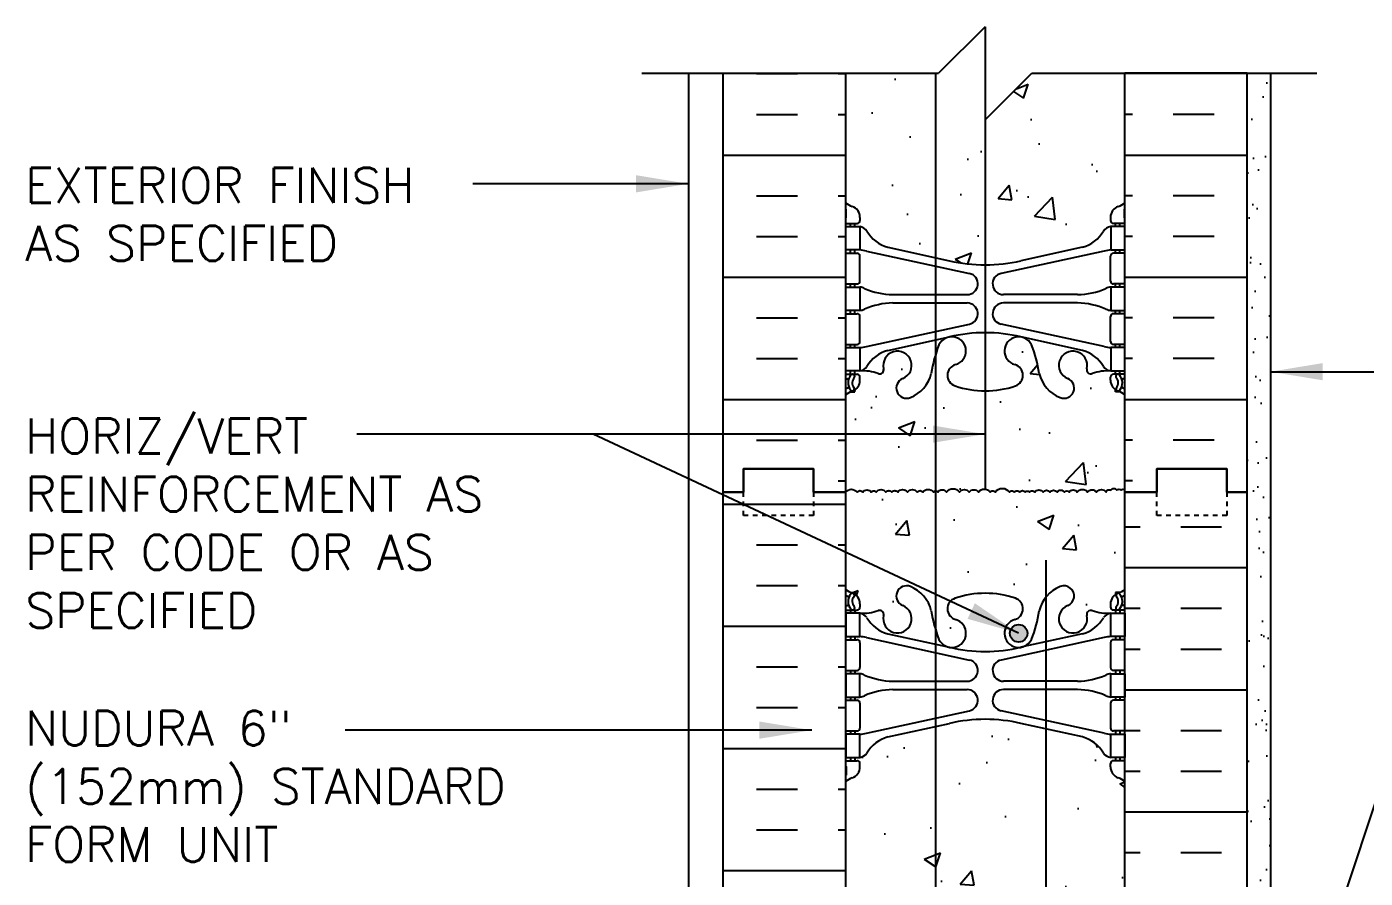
# Model space of a CAD drawing. Header units: inches. Extents: x 28.8 to 85.2, y -16 to 59.9.
# Drawn here: x 31.09 to 59.84, y 28.96 to 47.25 of the extents above; entities that cross this region are included whole.
import ezdxf

# ---------------------------------------------------------------- set-up
doc = ezdxf.new("R2010")
doc.units = ezdxf.units.IN
doc.header["$LTSCALE"] = 0.5
doc.header["$MEASUREMENT"] = 0
doc.linetypes.add('DASHED2', pattern=[0.375, 0.25, -0.125])
for name, color, linetype in [('HATCH', 12, 'Continuous'), ('line25', 2, 'Continuous'), ('LINE3', 3, 'Continuous'), ('LINE50', 5, 'Continuous'), ('LINE9', 9, 'Continuous'), ('TEXT', 4, 'Continuous'), ('Web_Edge', 9, 'Continuous')]:
    doc.layers.add(name, color=color, linetype=linetype)
doc.styles.add('DIM', font='romans.shx', dxfattribs={"width": 0.7})
doc.styles.add('ROMANS', font='romans.shx', dxfattribs={"height": 1.125})
doc.dimstyles.new('ext_12', dxfattribs={"dimscale": 12, "dimtxt": 0.09375, "dimasz": 0.09375, "dimexe": 0.09375, "dimexo": 0.0625, "dimgap": 0.0625, "dimtad": 1, "dimdec": 1, "dimzin": 3, "dimdsep": 46, "dimlunit": 4, "dimtxsty": 'DIM', "dimcen": 0.09, "dimdle": 0.09375, "dimclrt": 4, "dimadec": 0, "dimazin": 0, "dimtfac": 1, "dimtdec": 1, "dimtmove": 2, "dimatfit": 3, "dimfxl": 1, "dimfrac": 2, "dimtolj": 1, "dimtzin": 0, "dimarcsym": 0})

msp = doc.modelspace()

# ---------------------------------------------------------------- hatches: boundary and pattern name
at = {"layer": 'HATCH'}
h = msp.add_hatch(dxfattribs=at)
h.set_pattern_fill('AR-CONC', color=256, scale=0.5)
h.paths.add_polyline_path([(50.618, 37.278, 0.285059), (50.562, 37.254, 0.520567), (50.336, 37.254, 0.520567), (50.216, 37.254, 0.520567), (50.006, 37.254, 0.520567), (49.796, 37.254, 0.520567), (49.67, 37.254, 0.520567), (49.544, 37.254, 0.520567), (49.334, 37.254, 0.520567), (49.229, 37.254, 0.520567), (49.046, 37.254, 0.520567), (48.925, 37.254, 0.484838), (48.676, 37.254), (48.676, 35.165, 0.064398), (48.786, 35.099), (48.876, 35.099), (48.876, 35.057, -0.249069), (48.986, 34.85), (48.986, 34.783, -0.414214), (48.924, 34.72), (48.876, 34.72), (48.876, 34.65), (48.981, 34.65, 0.10046), (49.375, 34.707, -0.601435), (49.494, 34.603, 2.182095), (49.904, 34.816, -1), (50.068, 35.224, -0.24438), (50.516, 34.703, 0.036949), (50.618, 34.272)])
h.paths.add_polyline_path([(54.676, 37.254), (54.676, 37.296, 0.520567), (54.593, 37.296, 0.520567), (54.504, 37.296, 0.520567), (54.373, 37.296, 0.520567), (54.273, 37.254, 0.520567), (54.068, 37.254, 0.520567), (53.874, 37.254, 0.520567), (53.654, 37.254, 0.520567), (53.476, 37.254, 0.520567), (53.376, 37.254, 0.520567), (53.218, 37.254, 0.520567), (53.066, 37.254, 0.520567), (52.919, 37.254, 0.520567), (52.741, 37.254, 0.520567), (52.626, 37.254, 0.520567), (52.536, 37.254, 0.520567), (52.416, 37.254, 0.520567), (52.3, 37.254, 0.520567), (52.195, 37.254, 0.520567), (51.889, 37.254, 0.520567), (51.779, 37.254, 0.520567), (51.532, 37.254, 0.520567), (51.333, 37.254, 0.520567), (51.123, 37.254, 0.520567), (50.845, 37.254, 0.520567), (50.656, 37.254, 0.205076), (50.618, 37.278), (50.618, 34.272, 0.016176), (50.682, 34.089, 1.553132), (51.04, 34.514, -0.735593), (51.027, 34.972, -0.082755), (51.676, 35.08, -0.082755), (52.325, 34.972, -0.735593), (52.312, 34.514, 1.553132), (52.67, 34.089, 0.053157), (52.836, 34.703, -0.24438), (53.284, 35.224, -1), (53.448, 34.816, 2.182095), (53.858, 34.603, -0.601435), (53.977, 34.707, 0.10046), (54.371, 34.65), (54.476, 34.65), (54.476, 34.72), (54.428, 34.72, -0.414214), (54.366, 34.783), (54.366, 34.85, -0.249069), (54.476, 35.057), (54.476, 35.099), (54.566, 35.099, 0.064398), (54.676, 35.165)])
h.paths.add_polyline_path([(52.582, 34.22, -1), (52.207, 34.22, -1)], flags=16)
h.paths.add_polyline_path([(54.676, 39.343, 0.064398), (54.566, 39.409), (54.476, 39.409), (54.476, 39.451, -0.249069), (54.366, 39.658), (54.366, 39.725, -0.414214), (54.428, 39.788), (54.476, 39.788), (54.476, 39.858), (54.371, 39.858, 0.10046), (53.977, 39.801, -0.601435), (53.858, 39.906, 2.182095), (53.448, 39.693, -1), (53.284, 39.284, -0.24438), (52.836, 39.805, 0.053157), (52.67, 40.419, 1.553132), (52.312, 39.995, -0.735593), (52.325, 39.537, -0.082755), (51.676, 39.429), (51.676, 37.317, -0.209093), (51.779, 37.254, -0.520567), (51.889, 37.254, -0.520567), (52.195, 37.254, -0.520567), (52.3, 37.254, -0.520567), (52.416, 37.254, -0.520567), (52.536, 37.254, -0.520567), (52.626, 37.254, -0.520567), (52.741, 37.254, -0.520567), (52.919, 37.254, -0.520567), (53.066, 37.254, -0.520567), (53.218, 37.254, -0.520567), (53.376, 37.254, -0.520567), (53.476, 37.254, -0.520567), (53.654, 37.254, -0.520567), (53.874, 37.254, -0.520567), (54.068, 37.254, -0.520567), (54.273, 37.254, -0.520567), (54.373, 37.296, -0.520567), (54.504, 37.296, -0.520567), (54.593, 37.296, -0.520567), (54.676, 37.296)])
h.paths.add_polyline_path([(51.676, 39.429, -0.082755), (51.027, 39.537, -0.735593), (51.04, 39.995, 1.553132), (50.682, 40.419, 0.016176), (50.618, 40.236), (50.618, 37.278, -0.205076), (50.656, 37.254, -0.520567), (50.845, 37.254, -0.520567), (51.123, 37.254, -0.520567), (51.333, 37.254, -0.520567), (51.532, 37.254, -0.280899), (51.676, 37.317)])
h.paths.add_polyline_path([(50.618, 40.236, 0.036949), (50.516, 39.805, -0.24438), (50.068, 39.284, -1), (49.904, 39.693, 2.182095), (49.494, 39.906, -0.601435), (49.375, 39.801, 0.10046), (48.981, 39.858), (48.876, 39.858), (48.876, 39.788), (48.924, 39.788, -0.414214), (48.986, 39.725), (48.986, 39.658, -0.249069), (48.876, 39.451), (48.876, 39.409), (48.786, 39.409, 0.064398), (48.676, 39.343), (48.676, 37.254, -0.484838), (48.925, 37.254, -0.520567), (49.046, 37.254, -0.520567), (49.229, 37.254, -0.520567), (49.334, 37.254, -0.520567), (49.544, 37.254, -0.520567), (49.67, 37.254, -0.520567), (49.796, 37.254, -0.520567), (50.006, 37.254, -0.520567), (50.216, 37.254, -0.520567), (50.336, 37.254, -0.520567), (50.562, 37.254, -0.285059), (50.618, 37.278)])
h.paths.add_polyline_path([(50.618, 46.254), (48.676, 46.254), (48.676, 43.473, 0.082415), (48.819, 43.394, -0.317837), (48.986, 43.158), (48.986, 43.09, -0.414214), (48.924, 43.028), (48.876, 43.028), (48.876, 42.958), (48.981, 42.958, -0.188973), (49.137, 42.863, 0.196323), (49.586, 42.517), (50.618, 42.29)])
h.paths.add_polyline_path([(51.676, 45.254), (51.676, 47.254), (50.676, 46.254), (50.618, 46.254), (50.618, 42.29), (50.908, 42.226, 0.057795), (51.676, 42.137)])
h.paths.add_polyline_path([(54.676, 46.254), (52.676, 46.254), (51.676, 45.254), (51.676, 42.137, 0.057795), (52.444, 42.226), (53.766, 42.517, 0.196323), (54.215, 42.863, -0.188973), (54.371, 42.958), (54.476, 42.958), (54.476, 43.028), (54.428, 43.028, -0.414214), (54.366, 43.09), (54.366, 43.158, -0.317837), (54.533, 43.394, 0.082415), (54.676, 43.473)])
h.paths.add_polyline_path([(50.618, 32.218), (49.586, 31.991, 0.196323), (49.137, 31.645, -0.188973), (48.981, 31.55), (48.876, 31.55), (48.876, 31.48), (48.924, 31.48, -0.414214), (48.986, 31.418), (48.986, 31.35, -0.317837), (48.819, 31.115, 0.082415), (48.676, 31.036), (48.676, 25.473, 0.082415), (48.819, 25.394, -0.317837), (48.986, 25.158), (48.986, 25.09, -0.414214), (48.924, 25.028), (48.876, 25.028), (48.876, 24.958), (48.981, 24.958, -0.188973), (49.137, 24.863, 0.196323), (49.586, 24.517), (50.618, 24.29)])
h.paths.add_polyline_path([(52.978, 32.165), (52.444, 32.282, 0.057795), (51.676, 32.371, 0.057795), (50.908, 32.282), (50.618, 32.218), (50.618, 24.29), (50.908, 24.226, 0.057795), (51.676, 24.137, 0.057795), (52.444, 24.226), (52.978, 24.344)])
h.paths.add_polyline_path([(54.676, 31.036, 0.082415), (54.533, 31.115, -0.317837), (54.366, 31.35), (54.366, 31.418, -0.414214), (54.428, 31.48), (54.476, 31.48), (54.476, 31.55), (54.371, 31.55, -0.188973), (54.215, 31.645, 0.196323), (53.766, 31.991), (52.978, 32.165), (52.978, 24.344), (53.766, 24.517, 0.196323), (54.215, 24.863, -0.188973), (54.371, 24.958), (54.476, 24.958), (54.476, 25.028), (54.428, 25.028, -0.414214), (54.366, 25.09), (54.366, 25.158, -0.317837), (54.533, 25.394, 0.082415), (54.676, 25.473), (54.676, 28.129)])
h.paths.add_polyline_path([(52.978, 19.511), (52.978, 21.512, -0.110434), (52.836, 21.805, 0.053157), (52.67, 22.419, 1.553132), (52.312, 21.995, -0.735593), (52.325, 21.537, -0.082755), (51.676, 21.429, -0.082755), (51.027, 21.537, -0.735593), (51.04, 21.995, 1.553132), (50.682, 22.419, 0.053157), (50.516, 21.805, -0.24438), (50.068, 21.284, -1), (49.904, 21.693, 2.182095), (49.494, 21.906, -0.601435), (49.375, 21.801, 0.10046), (48.981, 21.858), (48.876, 21.858), (48.876, 21.788), (48.924, 21.788, -0.414214), (48.986, 21.725), (48.986, 21.658, -0.249069), (48.876, 21.451), (48.876, 21.409), (48.786, 21.409, 0.064398), (48.676, 21.343), (48.676, 19.254), (48.676, 17.165, 0.064398), (48.786, 17.099), (48.876, 17.099), (48.876, 17.057, -0.249069), (48.986, 16.85), (48.986, 16.783, -0.414214), (48.924, 16.72), (48.876, 16.72), (48.876, 16.65), (48.981, 16.65, 0.10046), (49.375, 16.707, -0.601435), (49.494, 16.603, 2.182095), (49.904, 16.816, -1), (50.068, 17.224, -0.24438), (50.516, 16.703, 0.053157), (50.682, 16.089, 1.553132), (51.04, 16.514, -0.735593), (51.027, 16.972, -0.082755), (51.676, 17.08, -0.082755), (52.325, 16.972, -0.735593), (52.312, 16.514, 1.553132), (52.67, 16.089, 0.053157), (52.836, 16.703, -0.110434), (52.978, 16.996), (52.978, 17.629), (52.801, 17.629), (52.801, 19.129, -0.220411)])
h.paths.add_polyline_path([(54.676, 21.343, 0.064398), (54.566, 21.409), (54.476, 21.409), (54.476, 21.451, -0.249069), (54.366, 21.658), (54.366, 21.725, -0.414214), (54.428, 21.788), (54.476, 21.788), (54.476, 21.858), (54.371, 21.858, 0.10046), (53.977, 21.801, -0.601435), (53.858, 21.906, 0.191974), (53.825, 22.129), (53.297, 22.129, 0.45754), (53.448, 21.693, -1), (53.284, 21.284, -0.130426), (52.978, 21.512), (52.978, 19.511, -0.177589), (53.301, 19.629), (54.676, 19.629)])
h.paths.add_polyline_path([(54.676, 19.129), (53.401, 19.129, 0.414214), (53.301, 19.029), (53.301, 17.629), (52.978, 17.629), (52.978, 16.996, -0.130426), (53.284, 17.224, -1), (53.448, 16.816, 2.182095), (53.858, 16.603, -0.601435), (53.977, 16.707, 0.10046), (54.371, 16.65), (54.476, 16.65), (54.476, 16.72), (54.428, 16.72, -0.414214), (54.366, 16.783), (54.366, 16.85, -0.249069), (54.476, 17.057), (54.476, 17.099), (54.566, 17.099, 0.064398), (54.676, 17.165)])
h.paths.add_polyline_path([(53.748, 16.532, -1), (53.373, 16.532, -1)], flags=16)
h.paths.add_polyline_path([(52.978, 14.165), (52.444, 14.282, 0.057795), (51.676, 14.371, 0.057795), (50.908, 14.282), (49.586, 13.991, 0.196323), (49.137, 13.645, -0.188973), (48.981, 13.55), (48.876, 13.55), (48.876, 13.48), (48.924, 13.48, -0.414214), (48.986, 13.418), (48.986, 13.35, -0.317837), (48.819, 13.115, 0.082415), (48.676, 13.036), (48.676, 7.473, 0.082415), (48.819, 7.394, -0.317837), (48.986, 7.158), (48.986, 7.09, -0.414214), (48.924, 7.028), (48.876, 7.028), (48.876, 6.958), (48.981, 6.958, -0.188973), (49.137, 6.863, 0.196323), (49.586, 6.517), (50.908, 6.226, 0.057795), (51.676, 6.137, 0.057795), (52.444, 6.226), (52.978, 6.344)])
h.paths.add_polyline_path([(54.676, 13.036, 0.082415), (54.533, 13.115, -0.317837), (54.366, 13.35), (54.366, 13.418, -0.414214), (54.428, 13.48), (54.476, 13.48), (54.476, 13.55), (54.371, 13.55, -0.188973), (54.215, 13.645, 0.196323), (53.766, 13.991), (52.978, 14.165), (52.978, 6.344), (53.766, 6.517, 0.196323), (54.215, 6.863, -0.188973), (54.371, 6.958), (54.476, 6.958), (54.476, 7.028), (54.428, 7.028, -0.414214), (54.366, 7.09), (54.366, 7.158, -0.317837), (54.533, 7.394, 0.082415), (54.676, 7.473)])
h.paths.add_polyline_path([(51.676, 2.254), (51.676, 1.254), (51.676, 0.254), (52.676, 1.254), (52.978, 1.254), (52.978, 3.512, -0.110434), (52.836, 3.805, 0.053157), (52.67, 4.419, 1.553132), (52.312, 3.995, -0.735593), (52.325, 3.537, -0.082755), (51.676, 3.429, -0.082755), (51.027, 3.537, -0.735593), (51.04, 3.995, 1.553132), (50.682, 4.419, 0.053157), (50.516, 3.805, -0.24438), (50.068, 3.284, -1), (49.904, 3.693, 2.182095), (49.494, 3.906, -0.601435), (49.375, 3.801, 0.10046), (48.981, 3.858), (48.876, 3.858), (48.876, 3.788), (48.924, 3.788, -0.414214), (48.986, 3.725), (48.986, 3.658, -0.249069), (48.876, 3.451), (48.876, 3.409), (48.786, 3.409, 0.064398), (48.676, 3.343), (48.676, 1.254), (50.676, 1.254)])
h.paths.add_polyline_path([(54.676, 3.343, 0.064398), (54.566, 3.409), (54.476, 3.409), (54.476, 3.451, -0.249069), (54.366, 3.658), (54.366, 3.725, -0.414214), (54.428, 3.788), (54.476, 3.788), (54.476, 3.858), (54.371, 3.858, 0.10046), (53.977, 3.801, -0.601435), (53.858, 3.906, 2.182095), (53.448, 3.693, -1), (53.284, 3.284, -0.130426), (52.978, 3.512), (52.978, 1.254), (54.676, 1.254)])
h = msp.add_hatch(dxfattribs=at)
h.set_pattern_fill('INSUL', color=256, scale=7, style=0)
h.set_pattern_definition([(0, (-2877.4856, -359.7554), (0, 2.625), []), (0, (-2877.4856, -358.8804), (0, 2.625), [0.875, -0.875]), (0, (-2877.4856, -358.0054), (0, 2.625), [0.875, -0.875])])
h.paths.add_polyline_path([(48.676, 46.254), (46.051, 46.254), (46.051, 37.254), (46.488, 37.254), (46.488, 37.754), (47.988, 37.754), (47.988, 37.254), (48.676, 37.254)])
h = msp.add_hatch(dxfattribs=at)
h.set_pattern_fill('INSUL', color=256, scale=7, style=0)
h.set_pattern_definition([(180, (2980.8376, -359.7554), (0, 2.625), []), (180, (2980.8376, -358.8804), (0, 2.625), [0.875, -0.875]), (180, (2980.8376, -358.0054), (0, 2.625), [0.875, -0.875])])
h.paths.add_polyline_path([(57.301, 46.254), (54.676, 46.254), (54.676, 37.254), (55.363, 37.254), (55.363, 37.754), (56.863, 37.754), (56.863, 37.254), (57.301, 37.254)])
h = msp.add_hatch(dxfattribs=at)
h.set_pattern_fill('AR-SAND', color=256, scale=0.5, style=0)
h.set_pattern_definition([(37.5, (34.8746, -11.62064), (-0.031497, 0.963412), [0, -0.76, 0, -0.85, 0, -0.8125]), (7.5, (34.8746, -11.6206), (0.884888, 1.411073), [0, -0.41, 0, -0.685, 0, -0.2625]), (327.5, (34.2596, -11.62064), (1.557071, 0.00283), [0, -0.25, 0, -0.9, 0, -1.175]), (317.5, (34.2596, -11.6206), (1.503063, 0.438838), [0, -0.125, 0, -0.59, 0, -0.675])])
h.paths.add_polyline_path([(57.801, 46.254), (57.301, 46.254), (57.301, 26.004), (57.801, 26.004)])
h = msp.add_hatch(dxfattribs=at)
h.set_pattern_fill('INSUL', color=256, scale=7, style=0)
h.set_pattern_definition([(0, (-2877.4856, -377.7554), (0, 2.625), []), (0, (-2877.4856, -376.8804), (0, 2.625), [0.875, -0.875]), (0, (-2877.4856, -376.0054), (0, 2.625), [0.875, -0.875])])
h.paths.add_polyline_path([(46.051, 19.254), (46.488, 19.254), (46.488, 19.754), (47.988, 19.754), (47.988, 19.254), (48.676, 19.254), (48.676, 37.254), (47.988, 37.254), (47.988, 37.754), (46.488, 37.754), (46.488, 37.254), (46.051, 37.254)])
h = msp.add_hatch(dxfattribs=at)
h.set_pattern_fill('INSUL', color=256, scale=7, style=0)
h.set_pattern_definition([(0, (34.8746, -11.6206), (0, 2.625), []), (0, (34.8746, -10.7456), (0, 2.625), [0.875, -0.875]), (0, (34.8746, -9.8706), (0, 2.625), [0.875, -0.875])])
h.paths.add_polyline_path([(54.676, 28.129), (57.301, 25.504), (57.301, 37.254), (56.863, 37.254), (56.863, 36.754), (55.363, 36.754), (55.363, 37.254), (54.676, 37.254)])
h.paths.add_polyline_path([(57.301, 16.254), (54.676, 13.629), (54.676, 1.254), (55.363, 1.254), (55.363, 1.754), (56.863, 1.754), (56.863, 1.254), (57.301, 1.254)])
at = {"layer": 'LINE3'}
msp.add_hatch(color=256, dxfattribs=at).paths.add_polyline_path([(52.582, 34.22, 1), (52.207, 34.22, 1)])

# ---------------------------------------------------------------- linework, layer by layer
msp.add_line((57.301, 46.254), (54.676, 46.254))
at = {"layer": 'HATCH'}
msp.add_lwpolyline([(48.676, 37.254, -0.484838), (48.925, 37.254, -0.520567), (49.046, 37.254, -0.520567), (49.229, 37.254, -0.520567), (49.334, 37.254, -0.520567), (49.544, 37.254, -0.520567), (49.67, 37.254, -0.520567), (49.796, 37.254, -0.520567), (50.006, 37.254, -0.520567), (50.216, 37.254, -0.520567), (50.336, 37.254, -0.520567), (50.562, 37.254, -0.520567), (50.656, 37.254, -0.520567), (50.845, 37.254, -0.520567), (51.123, 37.254, -0.520567), (51.333, 37.254, -0.520567), (51.532, 37.254, -0.520567), (51.779, 37.254, -0.520567), (51.889, 37.254, -0.520567), (52.195, 37.254, -0.520567), (52.3, 37.254, -0.520567), (52.416, 37.254, -0.520567), (52.536, 37.254, -0.520567), (52.626, 37.254, -0.520567), (52.741, 37.254, -0.520567), (52.919, 37.254, -0.520567), (53.066, 37.254, -0.520567), (53.218, 37.254, -0.520567), (53.376, 37.254, -0.520567), (53.476, 37.254, -0.520567), (53.654, 37.254, -0.520567), (53.874, 37.254, -0.520567), (54.068, 37.254, -0.520567), (54.273, 37.254, -0.520567), (54.373, 37.296, -0.520567), (54.504, 37.296, -0.520567), (54.593, 37.296, -0.520567), (54.676, 37.296)], format="xyb", dxfattribs=at)
at = {"layer": 'line25'}
for p, q in [((48.676, 46.254), (48.676, 37.254)), ((54.676, 37.254), (54.676, 46.254)), ((48.676, 37.254), (48.676, 19.254)), ((54.676, 28.129), (54.676, 37.254))]:
    msp.add_line(p, q, dxfattribs=at)
at = {"layer": 'LINE3'}
for p, q in [((50.618, 19.55), (50.618, 46.254)), ((51.676, 45.254), (51.676, 37.317)), ((52.978, 35.791), (52.978, 1.254))]:
    msp.add_line(p, q, dxfattribs=at)
msp.add_circle((52.394, 34.22), 0.188, dxfattribs=at)
at = {"layer": 'LINE50'}
for p, q in [((46.051, 37.254), (46.051, 46.254)), ((57.301, 37.254), (57.301, 46.254)), ((46.051, 19.254), (46.051, 37.254)), ((57.301, 25.504), (57.301, 37.254))]:
    msp.add_line(p, q, dxfattribs=at)
for points in [[(46.051, 37.254), (46.488, 37.254), (46.488, 37.754), (47.988, 37.754), (47.988, 37.254), (48.676, 37.254)], [(48.676, 37.254), (47.988, 37.254), (47.988, 37.754), (46.488, 37.754), (46.488, 37.254), (46.051, 37.254)], [(57.301, 37.254), (56.863, 37.254), (56.863, 37.754), (55.363, 37.754), (55.363, 37.254), (54.676, 37.254)], [(54.676, 37.254), (55.363, 37.254), (55.363, 37.754), (56.863, 37.754), (56.863, 37.254), (57.301, 37.254)]]:
    msp.add_lwpolyline(points, dxfattribs=at)
at = {"layer": 'LINE9'}
for p, q in [((51.676, 47.254), (50.676, 46.254)), ((51.676, 47.254), (51.676, 45.254)), ((44.301, 46.254), (50.676, 46.254)), ((45.301, 46.254), (45.301, 19.254)), ((51.676, 45.254), (52.676, 46.254)), ((52.676, 46.254), (58.801, 46.254)), ((57.801, 46.254), (57.801, 26.004))]:
    msp.add_line(p, q, dxfattribs=at)
at = {"layer": 'LINE9', "linetype": 'DASHED2', "ltscale": 0.15}
for points in [[(47.988, 37.254), (47.988, 37.254), (47.988, 36.754), (46.488, 36.754), (46.488, 37.254), (46.488, 37.254)], [(56.863, 37.254), (56.863, 37.254), (56.863, 36.754), (55.363, 36.754), (55.363, 37.254), (55.363, 37.254)]]:
    msp.add_lwpolyline(points, dxfattribs=at)
at = {"layer": 'Web_Edge'}
for p, q in [((48.686, 43.148), (48.686, 43.334)), ((48.986, 43.158), (48.986, 43.09)), ((54.366, 43.158), (54.366, 43.09)), ((54.666, 43.148), (54.666, 43.334)), ((48.676, 43.028), (48.924, 43.028)), ((48.786, 42.958), (48.786, 43.028)), ((48.876, 42.958), (48.876, 43.028)), ((54.676, 43.028), (54.428, 43.028)), ((54.476, 42.958), (54.476, 43.028)), ((54.566, 42.958), (54.566, 43.028)), ((48.676, 42.388), (48.924, 42.388)), ((48.786, 42.388), (48.786, 42.458)), ((48.876, 42.388), (48.876, 42.458)), ((48.986, 41.79), (48.986, 42.325)), ((49.125, 42.434), (51.336, 41.953)), ((49.586, 42.517), (50.908, 42.226)), ((54.227, 42.434), (52.016, 41.953)), ((53.766, 42.517), (52.444, 42.226)), ((54.366, 41.79), (54.366, 42.325)), ((54.676, 42.388), (54.428, 42.388)), ((54.476, 42.388), (54.476, 42.458)), ((54.566, 42.388), (54.566, 42.458)), ((48.676, 41.728), (48.924, 41.728)), ((48.786, 41.658), (48.786, 41.728)), ((48.876, 41.658), (48.876, 41.728)), ((54.676, 41.728), (54.428, 41.728)), ((54.476, 41.658), (54.476, 41.728)), ((54.566, 41.658), (54.566, 41.728)), ((49.691, 41.498), (51.287, 41.498)), ((53.661, 41.498), (52.065, 41.498)), ((48.786, 41.088), (48.786, 41.158)), ((48.876, 41.088), (48.876, 41.158)), ((49.691, 41.318), (51.287, 41.318)), ((53.661, 41.318), (52.065, 41.318)), ((54.476, 41.088), (54.476, 41.158)), ((54.566, 41.088), (54.566, 41.158)), ((48.676, 41.088), (48.924, 41.088)), ((48.986, 40.49), (48.986, 41.025)), ((49.125, 40.382), (51.336, 40.863)), ((54.227, 40.382), (52.016, 40.863)), ((54.366, 40.49), (54.366, 41.025)), ((54.676, 41.088), (54.428, 41.088)), ((49.586, 40.299), (50.908, 40.59)), ((53.766, 40.299), (52.444, 40.59)), ((48.676, 40.428), (48.924, 40.428)), ((48.786, 40.358), (48.786, 40.428)), ((48.876, 40.358), (48.876, 40.428)), ((54.676, 40.428), (54.428, 40.428)), ((54.476, 40.358), (54.476, 40.428)), ((54.566, 40.358), (54.566, 40.428)), ((48.676, 39.788), (48.924, 39.788)), ((48.676, 39.688), (48.718, 39.688)), ((48.786, 39.788), (48.786, 39.858)), ((48.876, 39.788), (48.876, 39.858)), ((48.986, 39.658), (48.986, 39.725)), ((54.366, 39.658), (54.366, 39.725)), ((54.676, 39.788), (54.428, 39.788)), ((54.476, 39.788), (54.476, 39.858)), ((54.566, 39.788), (54.566, 39.858)), ((54.676, 39.688), (54.634, 39.688)), ((48.786, 39.409), (48.876, 39.409)), ((48.876, 39.409), (48.876, 39.451)), ((54.476, 39.409), (54.476, 39.451)), ((54.566, 39.409), (54.476, 39.409)), ((48.786, 35.099), (48.876, 35.099)), ((48.876, 35.099), (48.876, 35.057)), ((54.476, 35.099), (54.476, 35.057)), ((54.566, 35.099), (54.476, 35.099)), ((48.676, 34.82), (48.718, 34.82)), ((48.986, 34.85), (48.986, 34.783)), ((54.366, 34.85), (54.366, 34.783)), ((54.676, 34.82), (54.634, 34.82)), ((48.676, 34.72), (48.924, 34.72)), ((48.786, 34.72), (48.786, 34.65)), ((48.876, 34.72), (48.876, 34.65)), ((54.676, 34.72), (54.428, 34.72)), ((54.476, 34.72), (54.476, 34.65)), ((54.566, 34.72), (54.566, 34.65)), ((49.586, 34.209), (50.908, 33.919)), ((53.766, 34.209), (52.444, 33.919)), ((48.676, 34.08), (48.924, 34.08)), ((48.786, 34.15), (48.786, 34.08)), ((48.876, 34.15), (48.876, 34.08)), ((48.986, 34.018), (48.986, 33.483)), ((49.125, 34.127), (51.336, 33.645)), ((54.227, 34.127), (52.016, 33.645)), ((54.366, 34.018), (54.366, 33.483)), ((54.676, 34.08), (54.428, 34.08)), ((54.476, 34.15), (54.476, 34.08)), ((54.566, 34.15), (54.566, 34.08)), ((48.676, 33.42), (48.924, 33.42)), ((48.786, 33.42), (48.786, 33.35)), ((48.876, 33.42), (48.876, 33.35)), ((54.676, 33.42), (54.428, 33.42)), ((54.476, 33.42), (54.476, 33.35)), ((54.566, 33.42), (54.566, 33.35)), ((49.691, 33.19), (51.287, 33.19)), ((53.661, 33.19), (52.065, 33.19)), ((48.676, 32.78), (48.924, 32.78)), ((48.786, 32.85), (48.786, 32.78)), ((48.876, 32.85), (48.876, 32.78)), ((49.691, 33.01), (51.287, 33.01)), ((53.661, 33.01), (52.065, 33.01)), ((54.676, 32.78), (54.428, 32.78)), ((54.476, 32.85), (54.476, 32.78)), ((54.566, 32.85), (54.566, 32.78)), ((48.986, 32.718), (48.986, 32.183)), ((49.125, 32.074), (51.336, 32.556)), ((54.227, 32.074), (52.016, 32.556)), ((54.366, 32.718), (54.366, 32.183)), ((49.586, 31.991), (50.908, 32.282)), ((53.766, 31.991), (52.444, 32.282)), ((48.676, 32.12), (48.924, 32.12)), ((48.786, 32.12), (48.786, 32.05)), ((48.876, 32.12), (48.876, 32.05)), ((54.676, 32.12), (54.428, 32.12)), ((54.476, 32.12), (54.476, 32.05)), ((54.566, 32.12), (54.566, 32.05)), ((48.676, 31.48), (48.924, 31.48)), ((48.686, 31.36), (48.686, 31.174)), ((48.786, 31.55), (48.786, 31.48)), ((48.876, 31.55), (48.876, 31.48)), ((48.986, 31.35), (48.986, 31.418)), ((54.366, 31.35), (54.366, 31.418)), ((54.676, 31.48), (54.428, 31.48)), ((54.476, 31.55), (54.476, 31.48)), ((54.566, 31.55), (54.566, 31.48)), ((54.666, 31.36), (54.666, 31.174))]:
    msp.add_line(p, q, dxfattribs=at)
for points in [[(48.681, 42.958), (48.981, 42.958), (48.981, 42.458), (48.681, 42.458)], [(54.671, 42.958), (54.371, 42.958), (54.371, 42.458), (54.671, 42.458)], [(48.681, 41.658), (48.981, 41.658), (48.981, 41.158), (48.681, 41.158)], [(54.671, 41.658), (54.371, 41.658), (54.371, 41.158), (54.671, 41.158)], [(48.681, 40.358), (48.981, 40.358), (48.981, 39.858), (48.681, 39.858)], [(54.671, 40.358), (54.371, 40.358), (54.371, 39.858), (54.671, 39.858)], [(48.681, 34.15), (48.981, 34.15), (48.981, 34.65), (48.681, 34.65)], [(54.671, 34.15), (54.371, 34.15), (54.371, 34.65), (54.671, 34.65)], [(48.681, 32.85), (48.981, 32.85), (48.981, 33.35), (48.681, 33.35)], [(54.671, 32.85), (54.371, 32.85), (54.371, 33.35), (54.671, 33.35)], [(48.681, 31.55), (48.981, 31.55), (48.981, 32.05), (48.681, 32.05)], [(54.671, 31.55), (54.371, 31.55), (54.371, 32.05), (54.671, 32.05)]]:
    msp.add_lwpolyline(points, close=True, dxfattribs=at)
for centre, radius, start, end in [((48.986, 43.865), 0.5, 231.6833, 250.5288), ((54.366, 43.865), 0.5, 289.4712, 308.3167), ((48.986, 43.865), 0.6, 238.8907, 238.927), ((48.666, 43.334), 0.02, 360, 58.927), ((48.666, 43.148), 0.02, 299.988, 360), ((48.736, 43.158), 0.25, 0, 70.5288), ((54.616, 43.158), 0.25, 109.4712, 180), ((54.686, 43.334), 0.02, 121.073, 180), ((54.686, 43.148), 0.02, 180, 240.012), ((54.366, 43.865), 0.6, 301.073, 301.1093), ((48.924, 43.09), 0.0625, 270, 0), ((48.938, 42.712), 0.25, 37.2777, 80.0823), ((49.785, 43.24), 0.75, 210.155, 254.5838), ((53.567, 43.24), 0.75, 285.4162, 329.845), ((54.414, 42.712), 0.25, 99.9177, 142.7223), ((54.428, 43.09), 0.0625, 180, 270), ((48.924, 42.325), 0.0625, 0, 90), ((48.89, 41.462), 1, 76.4291, 84.7991), ((54.462, 41.462), 1, 95.2009, 103.5709), ((54.428, 42.325), 0.0625, 90, 180), ((51.676, 45.493), 3.356, 256.7692, 270), ((51.676, 45.493), 3.356, 270, 283.2308), ((48.924, 41.79), 0.0625, 270, 0), ((51.287, 41.728), 0.23, 270, 77.6055), ((52.065, 41.728), 0.23, 102.3945, 270), ((54.428, 41.79), 0.0625, 180, 270), ((48.977, 41.439), 0.219, 60.4937, 88.92), ((48.977, 41.439), 0.219, 60.4937, 88.92), ((49.721, 43.098), 1.6, 246.5673, 268.9203), ((49.721, 43.098), 1.6, 246.5673, 268.9203), ((53.631, 43.098), 1.6, 271.0797, 293.4327), ((53.631, 43.098), 1.6, 271.0797, 293.4327), ((54.375, 41.439), 0.219, 91.08, 119.5063), ((54.375, 41.439), 0.219, 91.08, 119.5063), ((48.977, 41.377), 0.219, 271.08, 299.5063), ((49.721, 39.718), 1.6, 91.0797, 113.4327), ((51.287, 41.088), 0.23, 282.3945, 90), ((52.065, 41.088), 0.23, 90, 257.6055), ((53.631, 39.718), 1.6, 66.5673, 88.9203), ((54.375, 41.377), 0.219, 240.4937, 268.92), ((48.924, 41.025), 0.0625, 0, 90), ((54.428, 41.025), 0.0625, 90, 180), ((50.958, 40.288), 0.305, 285.7253, 154.6218), ((51.676, 37.323), 3.356, 90, 103.2308), ((51.676, 37.323), 3.356, 76.7692, 90), ((52.394, 40.288), 0.305, 25.3782, 254.2747), ((48.924, 40.49), 0.0625, 270, 0), ((48.89, 41.354), 1, 275.2009, 283.5709), ((49.785, 39.576), 0.75, 105.4162, 149.845), ((49.791, 39.976), 0.305, 291.8037, 193.3205), ((53.479, 39.334), 3, 158.8016, 170.9727), ((49.873, 39.334), 3, 9.0273, 21.1984), ((53.561, 39.976), 0.305, 346.6795, 248.1963), ((53.567, 39.576), 0.75, 30.155, 74.5838), ((54.462, 41.354), 1, 256.4291, 264.7991), ((54.428, 40.49), 0.0625, 180, 270), ((51.105, 39.764), 0.24, 105.7253, 251.077), ((52.247, 39.764), 0.24, 288.923, 74.2747), ((48.718, 39.668), 0.02, 345.8459, 90), ((48.98, 39.603), 0.25, 137.5391, 219.8855), ((48.828, 39.742), 0.045, 317.5391, 137.5391), ((48.98, 39.603), 0.16, 137.5391, 219.9999), ((48.924, 39.725), 0.0625, 360, 90), ((48.938, 40.104), 0.25, 279.9177, 322.7223), ((49.037, 38.86), 1, 70.0933, 93.2121), ((49.407, 39.885), 0.09, 251.1349, 13.3205), ((49.986, 39.489), 0.22, 111.8037, 291.8037), ((49.791, 39.976), 0.745, 291.8037, 346.7348), ((53.561, 39.976), 0.745, 193.2652, 248.1963), ((53.366, 39.489), 0.22, 248.1963, 68.1963), ((53.945, 39.885), 0.09, 166.6795, 288.8651), ((54.315, 38.86), 1, 86.7879, 109.9067), ((54.414, 40.104), 0.25, 217.2777, 260.0823), ((54.428, 39.725), 0.0625, 90, 180), ((54.524, 39.742), 0.045, 42.4609, 222.4609), ((54.372, 39.603), 0.16, 320.0001, 42.4609), ((54.372, 39.603), 0.25, 320.1145, 42.4609), ((54.634, 39.668), 0.02, 90, 194.1541), ((48.986, 38.951), 0.6, 114.9252, 121.1093), ((48.986, 38.951), 0.5, 109.4712, 128.3167), ((48.725, 39.513), 0.02, 294.9252, 19.2084), ((48.822, 39.473), 0.045, 218.552, 40.8121), ((48.736, 39.658), 0.25, 289.4712, 360), ((51.676, 41.429), 2, 251.077, 270), ((51.676, 41.429), 2, 270, 288.923), ((54.616, 39.658), 0.25, 180, 250.5288), ((54.53, 39.473), 0.045, 139.1879, 321.448), ((54.366, 38.951), 0.5, 51.6833, 70.5288), ((54.627, 39.513), 0.02, 160.7916, 245.0748), ((54.366, 38.951), 0.6, 58.8907, 65.0748), ((48.986, 35.557), 0.5, 231.6833, 250.5288), ((48.822, 35.036), 0.045, 319.1879, 141.448), ((48.736, 34.85), 0.25, 0, 70.5288), ((49.986, 35.02), 0.22, 68.1963, 248.1963), ((49.791, 34.532), 0.745, 13.2652, 68.1963), ((51.676, 33.08), 2, 90, 108.923), ((51.676, 33.08), 2, 71.077, 90), ((53.561, 34.532), 0.745, 111.8037, 166.7348), ((53.366, 35.02), 0.22, 291.8037, 111.8037), ((54.616, 34.85), 0.25, 109.4712, 180), ((54.53, 35.036), 0.045, 38.552, 220.8121), ((54.366, 35.557), 0.5, 289.4712, 308.3167), ((48.986, 35.557), 0.6, 238.8907, 245.0748), ((48.718, 34.84), 0.02, 270, 14.1541), ((48.98, 34.905), 0.25, 140.1145, 222.4609), ((48.725, 34.995), 0.02, 340.7916, 65.0748), ((48.828, 34.767), 0.045, 222.4609, 42.4609), ((48.98, 34.905), 0.16, 140.0001, 222.4609), ((48.924, 34.783), 0.0625, 270, 0), ((49.791, 34.532), 0.305, 166.6795, 68.1963), ((51.105, 34.745), 0.24, 108.923, 254.2747), ((52.247, 34.745), 0.24, 285.7253, 71.077), ((53.561, 34.532), 0.305, 111.8037, 13.3205), ((54.428, 34.783), 0.0625, 180, 270), ((54.524, 34.767), 0.045, 137.5391, 317.5391), ((54.372, 34.905), 0.16, 317.5391, 39.9999), ((54.372, 34.905), 0.25, 317.5391, 39.8855), ((54.627, 34.995), 0.02, 114.9252, 199.2084), ((54.634, 34.84), 0.02, 165.8459, 270), ((54.366, 35.557), 0.6, 294.9252, 301.1093), ((49.037, 35.649), 1, 266.7879, 289.9067), ((48.938, 34.404), 0.25, 37.2777, 80.0823), ((49.785, 34.932), 0.75, 210.155, 254.5838), ((49.407, 34.623), 0.09, 346.6795, 108.8651), ((53.479, 35.174), 3, 189.0273, 201.1984), ((50.958, 34.22), 0.305, 205.3782, 74.2747), ((52.394, 34.22), 0.305, 105.7253, 334.6218), ((49.873, 35.174), 3, 338.8016, 350.9727), ((53.567, 34.932), 0.75, 285.4162, 329.845), ((53.945, 34.623), 0.09, 71.1349, 193.3205), ((54.315, 35.649), 1, 250.0933, 273.2121), ((54.414, 34.404), 0.25, 99.9177, 142.7223), ((48.924, 34.018), 0.0625, 0, 90), ((48.89, 33.154), 1, 76.4291, 84.7991), ((54.462, 33.154), 1, 95.2009, 103.5709), ((54.428, 34.018), 0.0625, 90, 180), ((51.676, 37.186), 3.356, 256.7692, 270), ((51.287, 33.42), 0.23, 270, 77.6055), ((51.676, 37.186), 3.356, 270, 283.2308), ((52.065, 33.42), 0.23, 102.3945, 270), ((48.924, 33.483), 0.0625, 270, 0), ((48.977, 33.132), 0.219, 60.4937, 88.92), ((54.375, 33.132), 0.219, 91.08, 119.5063), ((54.428, 33.483), 0.0625, 180, 270), ((49.721, 34.79), 1.6, 246.5673, 268.9203), ((53.631, 34.79), 1.6, 271.0797, 293.4327), ((48.924, 32.718), 0.0625, 0, 90), ((48.977, 33.069), 0.219, 271.08, 299.5063), ((48.977, 33.069), 0.219, 271.08, 299.5063), ((49.721, 31.411), 1.6, 91.0797, 113.4327), ((49.721, 31.411), 1.6, 91.0797, 113.4327), ((51.287, 32.78), 0.23, 282.3945, 90), ((52.065, 32.78), 0.23, 90, 257.6055), ((53.631, 31.411), 1.6, 66.5673, 88.9203), ((53.631, 31.411), 1.6, 66.5673, 88.9203), ((54.375, 33.069), 0.219, 240.4937, 268.92), ((54.375, 33.069), 0.219, 240.4937, 268.92), ((54.428, 32.718), 0.0625, 90, 180), ((51.676, 29.015), 3.356, 90, 103.2308), ((51.676, 29.015), 3.356, 76.7692, 90), ((48.924, 32.183), 0.0625, 270, 0), ((48.89, 33.046), 1, 275.2009, 283.5709), ((49.785, 31.268), 0.75, 105.4162, 149.845), ((53.567, 31.268), 0.75, 30.155, 74.5838), ((54.462, 33.046), 1, 256.4291, 264.7991), ((54.428, 32.183), 0.0625, 180, 270), ((48.938, 31.797), 0.25, 279.9177, 322.7223), ((54.414, 31.797), 0.25, 217.2777, 260.0823), ((48.666, 31.36), 0.02, 0, 60.012), ((48.736, 31.35), 0.25, 289.4712, 360), ((48.924, 31.418), 0.0625, 360, 90), ((54.428, 31.418), 0.0625, 90, 180), ((54.616, 31.35), 0.25, 180, 250.5288), ((54.686, 31.36), 0.02, 119.988, 180), ((48.666, 31.174), 0.02, 301.073, 0), ((48.986, 30.643), 0.6, 121.073, 121.1093), ((48.986, 30.643), 0.5, 109.4712, 128.3167), ((54.366, 30.643), 0.5, 51.6833, 70.5288), ((54.686, 31.174), 0.02, 180, 238.927), ((54.366, 30.643), 0.6, 58.8907, 58.927)]:
    msp.add_arc(centre, radius, start, end, dxfattribs=at)

# ---------------------------------------------------------------- texts
at = {"layer": 'TEXT', "char_height": 0.75, "width": 11.74859, "attachment_point": 4, "style": 'ROMANS'}
for s, insert in [('EXTERIOR FINISH\\PAS SPECIFIED', (31.06, 43.223)), ('HORIZ/VERT REINFORCEMENT AS PER CODE OR AS SPECIFIED', (31.06, 36.585)), ('NUDURA 6" (152mm) STANDARD FORM UNIT', (31.06, 30.931))]:
    msp.add_mtext(s, dxfattribs=dict(at, insert=insert))

# ---------------------------------------------------------------- leaders
at = {"layer": 'TEXT'}
for points, override in [([(45.301, 43.879), (40.674, 43.879)], {"dimtad": 0}), ([(57.801, 39.841), (62.681, 39.841)], {"dimgap": 0.0625, "dimtad": 0}), ([(51.676, 38.499), (43.258, 38.499), (38.183, 38.499)], {"dimgap": 0.0625, "dimtad": 0}), ([(52.394, 34.22), (43.258, 38.499), (38.183, 38.499)], {"dimgap": 0.0625, "dimtad": 0}), ([(58.539, 26.004), (61.748, 35.718), (62.737, 35.718)], {"dimgap": 0.0625, "dimtad": 0}), ([(47.953, 32.138), (41.057, 32.138), (37.931, 32.138)], {"dimgap": 0.0625, "dimtad": 0})]:
    msp.add_leader(points, dimstyle='ext_12', override=override, dxfattribs=at)

doc.saveas('drawing.dxf')
